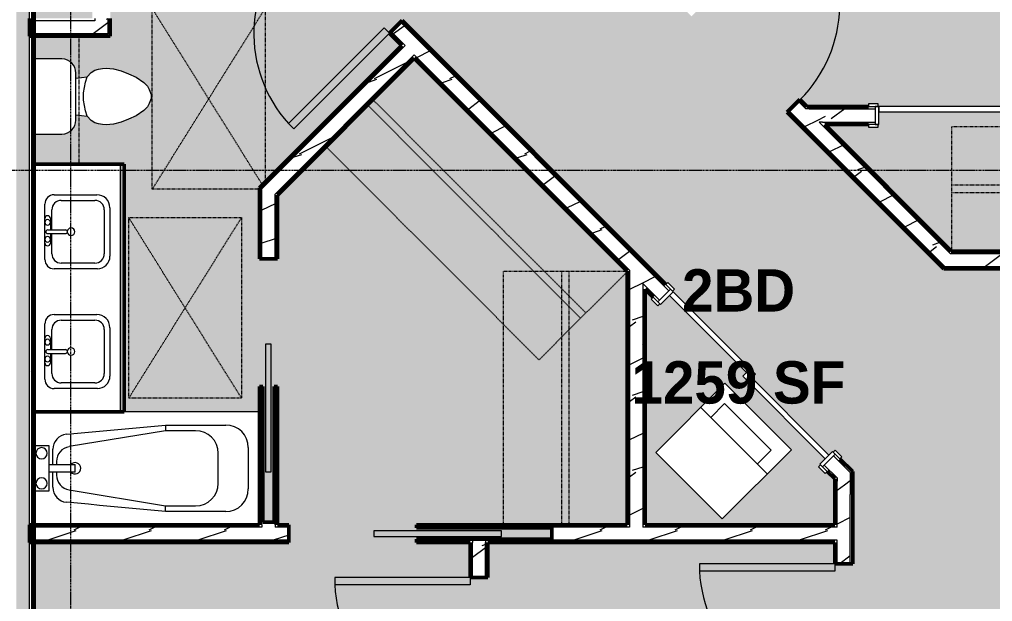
# Model space of a CAD drawing. Header units: inches. Extents: x -4292 to -464, y 9706 to 12474.
# Drawn here: x -2514 to -2255.1, y 11420.6 to 11575.3 of the extents above; entities that cross this region are included whole.
import ezdxf

# ---------------------------------------------------------------- set-up
doc = ezdxf.new("R2010")
doc.units = ezdxf.units.IN
doc.header["$MEASUREMENT"] = 0
doc.linetypes.add('Dash', pattern=[0.25, 0.125, -0.125])
doc.linetypes.add('Grid Line 1_2_', pattern=[0.875, 0.5, -0.125, 0.125, -0.125])
for name, color, linetype, lineweight in [('A-AREA-IDEN', 2, 'Continuous', 9), ('A-AREA-PATT-4', 254, 'Continuous', 9), ('A-DOOR-1', 7, 'Continuous', 9), ('A-DOOR-2', 90, 'Continuous', 20), ('A-DOOR-FRAM-1', 90, 'Continuous', 20), ('A-GENM-HDLN-1', 7, 'Dash', 9), ('A-WALL', 113, 'Continuous', 13), ('A-WALL-2', 250, 'Continuous', 50), ('A-WALL-3', 50, 'Continuous', 13), ('A-WALL-PATT-1', 7, 'Continuous', 9), ('A-WALL-PATT-2', 8, 'Continuous', 9), ('A-WALL-PATT-5', 111, 'Continuous', 9), ('I-WALL-1', 2, 'Continuous', 50), ('P-SANR-FIXT-1', 7, 'Continuous', 9), ('Q-CASE-1', 250, 'Continuous', 50), ('Q-CASE-2', 7, 'Continuous', 9), ('Q-CASE-HDLN-1', 7, 'Dash', 9), ('S-GRID-1', 1, 'Grid Line 1_2_', 9)]:
    doc.layers.add(name, color=color, linetype=linetype, lineweight=lineweight)
doc.styles.add('Century Gothic_B', font='GOTHICB.TTF', dxfattribs={"height": 11.25})
pattern_1 = [(0, (0, 0), (38.4, 9.6), [1.584, -27.216, 1.584, -27.216, -153.6]), (0, (0, 0), (38.4, 9.6), [-57.6, 1.584, -56.016, 1.584, -27.216, -67.2]), (0, (0, 0), (38.4, 9.6), [-144, 1.584, -17.616, 1.584, -46.416]), (120, (14.4, 4.8), (-27.513844, 28.4553755), [1.584, -27.216, 1.584, -27.216, -153.6]), (120, (14.4, 4.8), (-27.513844, 28.4553755), [-57.6, 1.584, -56.016, 1.584, -27.216, -67.2]), (120, (14.4, 4.8), (-27.513844, 28.4553755), [-144, 1.584, -17.616, 1.584, -46.416]), (240, (19.2, 24), (-10.886156, -38.0553755), [1.584, -27.216, 1.584, -27.216, -153.6]), (240, (19.2, 24), (-10.886156, -38.0553755), [-57.6, 1.584, -56.016, 1.584, -27.216, -67.2]), (240, (19.2, 24), (-10.886156, -38.0553755), [-144, 1.584, -17.616, 1.584, -46.416])]
pattern_2 = [(216.87, (7.997, 19.992), (59.9755286, 39.9843071), [9.996, -89.964]), (206.565, (19.992, 13.994), (-19.991807, -19.992219), [22.352, -22.352]), (198.435, (19.992, 3.998), (-39.983821, -19.991955), [12.644, -50.576])]

msp = doc.modelspace()

# ---------------------------------------------------------------- hatches: boundary and pattern name
at = {"layer": 'A-AREA-PATT-4'}
h = msp.add_hatch(color=256, dxfattribs=at)
h.paths.add_polyline_path([(-2476.51, 11642.31), (-2475.28, 11643.54), (-2449.82, 11618.09), (-2451.06, 11616.85), (-2476.23, 11642.02)], flags=0)
h.paths.add_polyline_path([(-2489.84, 11622.23), (-2469.84, 11622.23), (-2469.84, 11620.48), (-2489.84, 11620.48)], flags=0)
h.paths.add_polyline_path([(-2510.12, 11256.26), (-2394.12, 11256.26), (-2394.12, 11391.01), (-2389.37, 11391.01), (-2389.37, 11256.26), (-2297.07, 11256.26), (-2297.07, 11394.65), (-2292.32, 11394.65), (-2292.32, 11256.26), (-2076.8, 11256.26), (-2076.8, 11485.02), (-2203.03, 11485.02), (-2203.03, 11477.02), (-2238.78, 11477.02), (-2238.78, 11485.02), (-2243.53, 11485.02), (-2243.53, 11509.02), (-2268.05, 11509.02), (-2309.73, 11550.71), (-2306.38, 11554.07), (-2304.48, 11552.17), (-2288.07, 11552.17), (-2288.07, 11552.92), (-2285.57, 11552.92), (-2285.57, 11552.17), (-2248.32, 11552.17), (-2248.32, 11550.8), (-2213.32, 11550.8), (-2213.32, 11552.17), (-2213.07, 11552.17), (-2213.07, 11552.92), (-2208.07, 11552.92), (-2208.07, 11552.17), (-2207.82, 11552.17), (-2207.82, 11550.8), (-2172.82, 11550.8), (-2172.82, 11552.17), (-2135.57, 11552.17), (-2135.57, 11552.92), (-2133.07, 11552.92), (-2133.07, 11552.17), (-2076.8, 11552.17), (-2076.8, 11679.99), (-2267.5, 11679.99), (-2267.5, 11649.44), (-2272.25, 11649.44), (-2272.25, 11667.99), (-2283.32, 11667.99), (-2283.04, 11665.51), (-2281.85, 11664.51), (-2281.28, 11663.51), (-2280.92, 11662), (-2280.83, 11661.51), (-2280.75, 11660.51), (-2280.92, 11658.52), (-2281.46, 11656.51), (-2282.19, 11654.51), (-2283.12, 11652.51), (-2284.51, 11650.51), (-2285.63, 11649.44), (-2286.37, 11649.01), (-2287.75, 11648.51), (-2288.75, 11648.51), (-2290.12, 11649.01), (-2290.99, 11649.51), (-2292.02, 11650.56), (-2293.37, 11652.51), (-2294.31, 11654.51), (-2295.16, 11656.99), (-2295.57, 11658.52), (-2295.75, 11660.51), (-2295.57, 11662), (-2295.48, 11662.51), (-2295.21, 11663.51), (-2294.65, 11664.51), (-2293.46, 11665.51), (-2293.17, 11667.99), (-2306.25, 11667.99), (-2306.25, 11655.99), (-2358.84, 11655.99), (-2358.84, 11618.73), (-2364.94, 11612.63), (-2338.07, 11585.76), (-2311.02, 11612.82), (-2272.25, 11612.82), (-2272.25, 11613.44), (-2267.5, 11613.44), (-2267.5, 11608.07), (-2309.05, 11608.07), (-2334.71, 11582.4), (-2331.83, 11579.52), (-2335.19, 11576.16), (-2374.47, 11615.44), (-2375, 11614.91), (-2376.76, 11616.68), (-2376.23, 11617.21), (-2402.57, 11643.55), (-2401.6, 11644.52), (-2426.35, 11669.27), (-2427.32, 11668.29), (-2427.5, 11668.47), (-2428.03, 11667.94), (-2429.8, 11669.71), (-2429.27, 11670.24), (-2438.22, 11679.19), (-2448.94, 11668.47), (-2449.64, 11669.18), (-2451.06, 11667.76), (-2452.43, 11669.13), (-2452.87, 11668.69), (-2452.91, 11668.73), (-2477.49, 11644.16), (-2477.44, 11644.12), (-2477.88, 11643.68), (-2476.51, 11642.31), (-2477.93, 11640.89), (-2477.22, 11640.18), (-2477.26, 11640.1), (-2437.67, 11600.51), (-2441.03, 11597.15), (-2480.64, 11636.76), (-2489.84, 11627.56), (-2489.84, 11622.23), (-2491.59, 11622.23), (-2491.59, 11621.6), (-2493.59, 11621.6), (-2493.59, 11622.23), (-2494.72, 11622.23), (-2494.72, 11624.23), (-2494.59, 11624.23), (-2494.59, 11631.75), (-2506.46, 11643.61), (-2510.12, 11643.61), (-2510.12, 11575.6), (-2494.59, 11575.6), (-2494.59, 11580.23), (-2494.72, 11580.23), (-2494.72, 11582.23), (-2493.59, 11582.23), (-2493.59, 11582.85), (-2491.59, 11582.85), (-2491.59, 11582.23), (-2489.84, 11582.23), (-2489.84, 11570.85), (-2510.12, 11570.85), (-2510.12, 11564.83), (-2502.7, 11564.83), (-2501.73, 11564.7), (-2500.83, 11564.33), (-2500.06, 11563.74), (-2499.47, 11562.96), (-2499.1, 11562.07), (-2498.97, 11561.02), (-2498.97, 11559.71), (-2495.95, 11560.06), (-2494.95, 11561.25), (-2493.95, 11561.82), (-2492.44, 11562.18), (-2491.94, 11562.26), (-2490.95, 11562.35), (-2488.96, 11562.18), (-2486.95, 11561.64), (-2484.95, 11560.91), (-2482.95, 11559.98), (-2480.95, 11558.59), (-2479.95, 11557.59), (-2479.45, 11556.72), (-2478.95, 11555.35), (-2478.95, 11554.35), (-2479.45, 11552.98), (-2479.95, 11552.11), (-2480.95, 11551.11), (-2482.95, 11549.72), (-2484.97, 11548.78), (-2487.12, 11548.02), (-2488.96, 11547.53), (-2490.95, 11547.35), (-2492.44, 11547.53), (-2492.95, 11547.62), (-2493.95, 11547.88), (-2494.95, 11548.45), (-2495.95, 11549.64), (-2498.97, 11549.99), (-2498.97, 11548.6), (-2499.1, 11547.64), (-2499.47, 11546.74), (-2500.06, 11545.97), (-2500.83, 11545.37), (-2501.73, 11545), (-2502.7, 11544.87), (-2510.12, 11544.87), (-2510.12, 11536.85), (-2486.12, 11536.85), (-2486.12, 11471.02), (-2450.12, 11471.02), (-2450.12, 11477.72), (-2449.25, 11477.72), (-2449.25, 11441.72), (-2446.25, 11441.72), (-2446.25, 11477.72), (-2445.37, 11477.72), (-2445.37, 11441.02), (-2442.37, 11441.02), (-2442.37, 11436.27), (-2510.12, 11436.27), (-2510.12, 11373.05), (-2430.12, 11373.05), (-2430.12, 11295.05), (-2510.12, 11295.05), (-2510.12, 11283.91)], flags=0)
h.paths.add_polyline_path([(-2132.87, 11257.26), (-2204.87, 11257.26), (-2204.87, 11273.39), (-2186.87, 11273.39), (-2186.87, 11269.39), (-2150.87, 11269.39), (-2150.87, 11273.39), (-2132.87, 11273.39), (-2132.87, 11257.39)], flags=0)
h.paths.add_polyline_path([(-2082.36, 11270.34), (-2113.36, 11270.34), (-2113.36, 11276.34), (-2114.36, 11276.34), (-2114.36, 11312.34), (-2113.36, 11312.34), (-2113.36, 11318.34), (-2078.36, 11318.33), (-2078.36, 11270.34), (-2081.31, 11270.34)], flags=0)
h.paths.add_polyline_path([(-2217.36, 11270.34), (-2252.36, 11270.34), (-2252.36, 11318.34), (-2217.36, 11318.34), (-2217.36, 11312.34), (-2216.36, 11312.34), (-2216.36, 11276.34), (-2217.36, 11276.34)], flags=0)
h.paths.add_polyline_path([(-2509.62, 11274.05), (-2509.62, 11292.05), (-2491.62, 11292.05), (-2491.62, 11274.05)], flags=0)
h.paths.add_polyline_path([(-2129.36, 11321.66), (-2201.36, 11321.66), (-2201.36, 11322.66), (-2207.36, 11322.66), (-2207.36, 11357.66), (-2123.36, 11357.66), (-2123.36, 11322.66), (-2129.36, 11322.66)], flags=0)
h.paths.add_polyline_path([(-2491.62, 11375.98), (-2509.62, 11375.98), (-2509.62, 11393.98), (-2491.62, 11393.98)], flags=0)
h.paths.add_polyline_path([(-2130.22, 11392.25), (-2145.72, 11392.25), (-2145.72, 11401.02), (-2157.22, 11401.02), (-2157.22, 11392.25), (-2173.72, 11392.25), (-2173.72, 11401.02), (-2188.44, 11401.02), (-2188.44, 11392.25), (-2204.94, 11392.25), (-2204.94, 11401.02), (-2216.44, 11401.02), (-2216.44, 11392.25), (-2232.94, 11392.25), (-2232.94, 11401.02), (-2250.33, 11401.02), (-2250.33, 11437.02), (-2172.25, 11437.02), (-2172.23, 11439.26), (-2172.19, 11439.34), (-2172.05, 11439.4), (-2171.16, 11439.42), (-2171.16, 11439.65), (-2168.53, 11439.65), (-2168.53, 11439.9), (-2167.94, 11439.9), (-2167.94, 11439.65), (-2167.35, 11439.65), (-2167.35, 11439.9), (-2166.76, 11439.9), (-2166.76, 11439.65), (-2166.17, 11439.65), (-2166.17, 11439.9), (-2165.58, 11439.9), (-2165.58, 11439.65), (-2164.99, 11439.65), (-2164.99, 11439.9), (-2164.4, 11439.9), (-2164.4, 11439.65), (-2155.01, 11439.65), (-2155.01, 11439.9), (-2153.11, 11439.9), (-2153.11, 11439.65), (-2149.34, 11439.6), (-2149.34, 11439.4), (-2148.45, 11439.4), (-2148.25, 11439.2), (-2148.25, 11437.02), (-2112.8, 11437.02), (-2112.8, 11401.02), (-2129.22, 11401.02), (-2129.22, 11392.25)], flags=0)
h.paths.add_polyline_path([(-2389.37, 11427.01), (-2394.12, 11427.01), (-2394.12, 11436.27), (-2408.37, 11436.27), (-2408.37, 11437.15), (-2372.37, 11437.15), (-2372.37, 11440.15), (-2408.37, 11440.15), (-2408.37, 11441.02), (-2352.3, 11441.02), (-2352.3, 11508.42), (-2408.95, 11565.07), (-2445.37, 11528.64), (-2445.37, 11511.72), (-2450.12, 11511.72), (-2450.12, 11530.61), (-2412.31, 11568.43), (-2415.58, 11571.7), (-2412.22, 11575.06), (-2342.04, 11504.88), (-2341.51, 11505.41), (-2339.74, 11503.64), (-2340.27, 11503.11), (-2318.17, 11481.01), (-2319.14, 11480.04), (-2298.64, 11459.53), (-2297.67, 11460.5), (-2297.49, 11460.33), (-2296.96, 11460.86), (-2295.19, 11459.09), (-2295.72, 11458.56), (-2292.32, 11455.16), (-2292.32, 11430.65), (-2297.07, 11430.65), (-2297.07, 11436.27), (-2389.37, 11436.27)], flags=0)
h.paths.add_polyline_path([(-2347.55, 11441.02), (-2297.07, 11441.02), (-2297.07, 11453.19), (-2299.08, 11455.2), (-2299.61, 11454.67), (-2301.38, 11456.44), (-2300.85, 11456.97), (-2301.03, 11457.15), (-2299.61, 11458.56), (-2321.53, 11480.48), (-2320.56, 11481.45), (-2341.07, 11501.96), (-2343.45, 11499.57), (-2343.63, 11499.75), (-2344.16, 11499.22), (-2345.93, 11500.99), (-2345.4, 11501.52), (-2347.55, 11503.64), (-2347.55, 11449.98)], flags=0)
h.paths.add_polyline_path([(-2327.02, 11442.55), (-2344.7, 11460.23), (-2326.32, 11478.62), (-2308.64, 11460.94), (-2322.43, 11447.15)], flags=0)
h.paths.add_polyline_path([(-2236.89, 11507.02), (-2203.03, 11507.02), (-2203.03, 11509.02), (-2238.78, 11509.02), (-2238.78, 11507.02)], flags=0)
h.paths.add_polyline_path([(-2076.17, 11510.38), (-2072.92, 11510.38), (-2072.92, 11548.4), (-2076.17, 11548.4), (-2076.17, 11547.42), (-2103.97, 11547.42), (-2103.97, 11545.42), (-2108.72, 11545.42), (-2108.72, 11547.42), (-2133.07, 11547.42), (-2133.07, 11546.67), (-2135.57, 11546.67), (-2135.57, 11547.42), (-2135.82, 11547.42), (-2135.82, 11550.8), (-2170.82, 11550.8), (-2170.82, 11549.42), (-2207.82, 11549.42), (-2207.82, 11547.42), (-2208.07, 11547.42), (-2208.07, 11546.67), (-2213.07, 11546.67), (-2213.07, 11547.42), (-2213.32, 11547.42), (-2213.32, 11549.42), (-2250.32, 11549.42), (-2250.32, 11550.8), (-2285.32, 11550.8), (-2285.32, 11547.42), (-2285.57, 11547.42), (-2285.57, 11546.67), (-2288.07, 11546.67), (-2288.07, 11547.42), (-2299.73, 11547.42), (-2266.08, 11513.77), (-2108.72, 11513.77), (-2108.72, 11515.42), (-2103.97, 11515.42), (-2103.97, 11513.77), (-2076.17, 11513.77), (-2076.17, 11513.15)], flags=0)
h.paths.add_polyline_path([(-2076.17, 11515.39), (-2101.05, 11515.42), (-2101.05, 11524.9), (-2101.55, 11524.92), (-2101.55, 11525.38), (-2101.05, 11525.38), (-2101.05, 11541.65), (-2101.55, 11541.69), (-2101.55, 11542.38), (-2101.05, 11542.38), (-2101.05, 11543.39), (-2075.8, 11543.39), (-2075.8, 11515.39)], flags=0)
h.paths.add_polyline_path([(-2489.84, 11582.23), (-2489.84, 11583.98), (-2469.84, 11583.98), (-2469.84, 11582.23), (-2489.57, 11582.23)], flags=0)
h.paths.add_polyline_path([(-2135.57, 11599.72), (-2202.86, 11599.72), (-2202.86, 11679.72), (-2124.86, 11679.72), (-2124.86, 11599.72), (-2134.82, 11599.72)], flags=0)
h.paths.add_polyline_path([(-2368.3, 11615.99), (-2363.59, 11620.7), (-2363.59, 11679.99), (-2432.3, 11679.99), (-2425.91, 11673.6), (-2425.38, 11674.13), (-2423.61, 11672.36), (-2424.14, 11671.83), (-2423.96, 11671.65), (-2425.38, 11670.24), (-2399.21, 11644.08), (-2400.19, 11643.1), (-2375.44, 11618.36), (-2373.05, 11620.74), (-2372.87, 11620.57), (-2372.34, 11621.1), (-2370.58, 11619.33), (-2371.11, 11618.8), (-2368.37, 11616.06)], flags=0)
h.paths.add_polyline_path([(-2103.86, 11661.22), (-2121.86, 11661.22), (-2121.86, 11679.22), (-2103.86, 11679.22), (-2103.86, 11663.6)], flags=0)
h.paths.add_polyline_path([(-2223.79, 11661.22), (-2223.79, 11679.22), (-2205.79, 11679.22), (-2205.79, 11661.22)], flags=0)
at = {"layer": 'A-WALL-PATT-1'}
h = msp.add_hatch(dxfattribs=at)
h.set_pattern_fill('FP_1', color=256, style=0, pattern_type=2)
h.set_pattern_definition(pattern_1)
h.paths.add_polyline_path([(-2267.79, 11509.65), (-2309.29, 11551.15), (-2309.73, 11550.71), (-2268.68, 11509.65), (-2268.05, 11509.65)], flags=0)
h.paths.add_polyline_path([(-2335.19, 11576.16), (-2334.75, 11576.61), (-2375.26, 11617.12), (-2375.7, 11616.68), (-2347.15, 11588.12)], flags=0)
h.paths.add_polyline_path([(-2428.03, 11669), (-2427.59, 11669.44), (-2437.77, 11679.63), (-2438.19, 11679.17), (-2428.47, 11669.44)], flags=0)
h.paths.add_polyline_path([(-2438.25, 11679.99), (-2438.13, 11679.99), (-2438.19, 11680.05)], flags=0)
h = msp.add_hatch(dxfattribs=at)
h.set_pattern_fill('FP_1', color=256, style=0, pattern_type=2)
h.set_pattern_definition(pattern_1)
h.paths.add_polyline_path([(-2292.32, 11454.28), (-2292.32, 11455.16), (-2296.96, 11459.8), (-2297.4, 11459.36), (-2292.95, 11454.9)], flags=0)
h.paths.add_polyline_path([(-2341.24, 11503.2), (-2340.8, 11503.64), (-2412.22, 11575.06), (-2412.66, 11574.61), (-2341.68, 11503.64)], flags=0)
h.paths.add_polyline_path([(-2438.12, 11600.07), (-2437.67, 11600.51), (-2477.7, 11640.54), (-2478.15, 11640.1), (-2440.59, 11602.54)], flags=0)
h = msp.add_hatch(dxfattribs=at)
h.set_pattern_fill('FP_1', color=256, style=0, pattern_type=2)
h.set_pattern_definition(pattern_1)
h.paths.add_polyline_path([(-2296.45, 11452.57), (-2296.45, 11453.45), (-2299.88, 11456.88), (-2300.32, 11456.44), (-2297.07, 11453.19)], flags=0)
h.paths.add_polyline_path([(-2344.16, 11500.28), (-2343.72, 11500.72), (-2348.17, 11505.18), (-2348.17, 11504.29), (-2344.6, 11500.72)], flags=0)
h.paths.add_polyline_path([(-2351.67, 11507.79), (-2351.67, 11508.68), (-2408.95, 11565.95), (-2409.39, 11565.51), (-2352.3, 11508.42)], flags=0)
h.paths.add_polyline_path([(-2411.86, 11567.98), (-2411.42, 11568.43), (-2415.13, 11572.14), (-2415.58, 11571.7), (-2412.31, 11568.43)], flags=0)
h.paths.add_polyline_path([(-2441.03, 11597.15), (-2440.59, 11597.59), (-2480.62, 11637.62), (-2481.06, 11637.18), (-2441.47, 11597.59)], flags=0)
h = msp.add_hatch(dxfattribs=at)
h.set_pattern_fill('FP_1', color=256, style=0, pattern_type=2)
h.set_pattern_definition(pattern_1)
h.paths.add_polyline_path([(-2510.12, 11570.85), (-2489.84, 11570.85), (-2489.84, 11571.48), (-2510.12, 11571.48), (-2510.12, 11570.89)], flags=0)
h = msp.add_hatch(dxfattribs=at)
h.set_pattern_fill('FP_1', color=256, style=0, pattern_type=2)
h.set_pattern_definition(pattern_1)
h.paths.add_polyline_path([(-2446, 11528.02), (-2408.95, 11565.07), (-2409.39, 11565.51), (-2446, 11528.9), (-2446, 11528.64)], flags=0)
h = msp.add_hatch(dxfattribs=at)
h.set_pattern_fill('FP_1', color=256, style=0, pattern_type=2)
h.set_pattern_definition(pattern_1)
h.paths.add_polyline_path([(-2076.8, 11551.55), (-2076.17, 11551.55), (-2076.17, 11552.17), (-2134.82, 11552.17), (-2134.82, 11551.55), (-2099.07, 11551.55)], flags=0)
h.paths.add_polyline_path([(-2208.82, 11551.55), (-2208.82, 11552.17), (-2212.32, 11552.17), (-2212.32, 11551.55), (-2210.57, 11551.55)], flags=0)
h.paths.add_polyline_path([(-2301.24, 11551.55), (-2286.32, 11551.55), (-2286.32, 11552.17), (-2304.48, 11552.17), (-2303.86, 11551.55)], flags=0)
h = msp.add_hatch(dxfattribs=at)
h.set_pattern_fill('FP_1', color=256, style=0, pattern_type=2)
h.set_pattern_definition(pattern_1)
h.paths.add_polyline_path([(-2450.12, 11441.02), (-2449.5, 11441.03), (-2449.5, 11477.72), (-2450.12, 11477.72), (-2450.12, 11444.52)], flags=0)
h.paths.add_polyline_path([(-2450.12, 11511.72), (-2449.5, 11511.72), (-2449.5, 11530.35), (-2450.12, 11529.73), (-2450.12, 11523.89)], flags=0)
h = msp.add_hatch(dxfattribs=at)
h.set_pattern_fill('FP_1', color=256, style=0, pattern_type=2)
h.set_pattern_definition(pattern_1)
h.paths.add_polyline_path([(-2445.37, 11441.02), (-2445.37, 11477.72), (-2446, 11477.72), (-2446, 11441.02)], flags=0)
h.paths.add_polyline_path([(-2445.37, 11511.72), (-2445.37, 11528.64), (-2446, 11528.02), (-2446, 11511.72)], flags=0)
h = msp.add_hatch(dxfattribs=at)
h.set_pattern_fill('FP_1', color=256, style=0, pattern_type=2)
h.set_pattern_definition(pattern_1)
h.paths.add_polyline_path([(-2076.8, 11513.15), (-2076.17, 11513.15), (-2076.17, 11513.77), (-2104.6, 11513.77), (-2104.6, 11513.15), (-2099.07, 11513.15)], flags=0)
h.paths.add_polyline_path([(-2203.03, 11513.15), (-2108.1, 11513.15), (-2108.1, 11513.77), (-2266.97, 11513.77), (-2266.34, 11513.15), (-2236.89, 11513.15)], flags=0)
h = msp.add_hatch(dxfattribs=at)
h.set_pattern_fill('FP_1', color=256, style=0, pattern_type=2)
h.set_pattern_definition(pattern_1)
h.paths.add_polyline_path([(-2351.67, 11441.02), (-2351.67, 11507.79), (-2352.3, 11508.42), (-2352.3, 11441.02)], flags=0)
h = msp.add_hatch(dxfattribs=at)
h.set_pattern_fill('FP_1', color=256, style=0, pattern_type=2)
h.set_pattern_definition(pattern_1)
h.paths.add_polyline_path([(-2143.48, 11509.02), (-2076.17, 11509.02), (-2076.17, 11509.65), (-2239.4, 11509.65), (-2239.4, 11509.02), (-2167.48, 11509.02)], flags=0)
h.paths.add_polyline_path([(-2242.9, 11509.02), (-2242.9, 11509.65), (-2268.68, 11509.65), (-2268.05, 11509.02), (-2243.53, 11509.02)], flags=0)
h = msp.add_hatch(dxfattribs=at)
h.set_pattern_fill('FP_1', color=256, style=0, pattern_type=2)
h.set_pattern_definition(pattern_1)
h.paths.add_polyline_path([(-2347.55, 11441.02), (-2347.55, 11503.67), (-2348.17, 11504.29), (-2348.17, 11441.02)], flags=0)
h = msp.add_hatch(dxfattribs=at)
h.set_pattern_fill('FP_1', color=256, style=0, pattern_type=2)
h.set_pattern_definition(pattern_1)
h.paths.add_polyline_path([(-2292.32, 11255.64), (-2292.32, 11394.65), (-2292.95, 11394.65), (-2292.95, 11255.64)], flags=0)
h.paths.add_polyline_path([(-2292.32, 11430.65), (-2292.32, 11454.28), (-2292.95, 11454.9), (-2292.95, 11430.65)], flags=0)
h = msp.add_hatch(dxfattribs=at)
h.set_pattern_fill('FP_1', color=256, style=0, pattern_type=2)
h.set_pattern_definition(pattern_1)
h.paths.add_polyline_path([(-2308.64, 11440.4), (-2297.07, 11440.4), (-2297.07, 11441.02), (-2348.17, 11441.02), (-2348.17, 11440.4), (-2344.7, 11440.4)], flags=0)
h.paths.add_polyline_path([(-2402.27, 11440.4), (-2351.67, 11440.4), (-2351.67, 11441.02), (-2408.37, 11441.02), (-2408.37, 11440.4)], flags=0)
h.paths.add_polyline_path([(-2475.12, 11440.4), (-2449.5, 11440.4), (-2449.5, 11441.02), (-2510.12, 11441.02), (-2510.12, 11440.4), (-2478.05, 11440.4)], flags=0)
h.paths.add_polyline_path([(-2446, 11440.4), (-2442.37, 11440.4), (-2442.37, 11441.02), (-2446, 11441.02)], flags=0)
h = msp.add_hatch(dxfattribs=at)
h.set_pattern_fill('FP_1', color=256, style=0, pattern_type=2)
h.set_pattern_definition(pattern_1)
h.paths.add_polyline_path([(-2389.37, 11436.27), (-2297.07, 11436.27), (-2297.07, 11436.9), (-2390, 11436.9), (-2390, 11436.27)], flags=0)
h.paths.add_polyline_path([(-2408.37, 11436.27), (-2393.5, 11436.27), (-2393.5, 11436.9), (-2408.37, 11436.9)], flags=0)
h.paths.add_polyline_path([(-2498.75, 11436.27), (-2442.37, 11436.27), (-2442.37, 11436.9), (-2510.12, 11436.89), (-2510.12, 11436.27)], flags=0)
h = msp.add_hatch(dxfattribs=at)
h.set_pattern_fill('FP_1', color=256, style=0, pattern_type=2)
h.set_pattern_definition(pattern_1)
h.paths.add_polyline_path([(-2393.5, 11255.64), (-2393.5, 11391.01), (-2394.12, 11391.01), (-2394.12, 11255.64)], flags=0)
h.paths.add_polyline_path([(-2394.12, 11427.01), (-2393.5, 11427.01), (-2393.5, 11436.27), (-2394.12, 11436.27)], flags=0)
h = msp.add_hatch(dxfattribs=at)
h.set_pattern_fill('FP_1', color=256, style=0, pattern_type=2)
h.set_pattern_definition(pattern_1)
h.paths.add_polyline_path([(-2390, 11255.64), (-2389.37, 11255.64), (-2389.37, 11391.01), (-2390, 11391.01), (-2390, 11283.91)], flags=0)
h.paths.add_polyline_path([(-2390, 11427.01), (-2389.37, 11427.01), (-2389.37, 11436.27), (-2390, 11436.27)], flags=0)
at = {"layer": 'A-WALL-PATT-2'}
h = msp.add_hatch(dxfattribs=at)
h.set_pattern_fill('FP_2', color=256, style=0, pattern_type=2)
h.set_pattern_definition(pattern_2)
h.paths.add_polyline_path([(-2267.79, 11513.15), (-2266.34, 11513.15), (-2306.82, 11553.62), (-2309.29, 11551.15), (-2271.29, 11513.15), (-2268.68, 11513.15)], flags=0)
h.paths.add_polyline_path([(-2334.75, 11576.61), (-2332.27, 11579.08), (-2372.79, 11619.59), (-2375.26, 11617.12), (-2347.15, 11589)], flags=0)
h.paths.add_polyline_path([(-2427.59, 11669.44), (-2425.11, 11671.92), (-2433.18, 11679.99), (-2437.2, 11679.99), (-2437.67, 11680.57), (-2438.19, 11680.05), (-2427.85, 11669.71)], flags=0)
h = msp.add_hatch(dxfattribs=at)
h.set_pattern_fill('FP_2', color=256, style=0, pattern_type=2)
h.set_pattern_definition(pattern_2)
h.paths.add_polyline_path([(-2292.95, 11449.95), (-2292.95, 11454.9), (-2297.4, 11459.36), (-2299.88, 11456.88), (-2292.98, 11449.98)], flags=0)
h.paths.add_polyline_path([(-2343.72, 11500.72), (-2341.24, 11503.2), (-2412.66, 11574.61), (-2415.13, 11572.14), (-2344.16, 11501.16)], flags=0)
h.paths.add_polyline_path([(-2440.59, 11597.59), (-2438.12, 11600.07), (-2478.15, 11640.1), (-2480.62, 11637.62), (-2457.4, 11614.41)], flags=0)
h = msp.add_hatch(dxfattribs=at)
h.set_pattern_fill('FP_2', color=256, style=0, pattern_type=2)
h.set_pattern_definition(pattern_2)
h.paths.add_polyline_path([(-2490.55, 11574.98), (-2490.47, 11574.98), (-2490.47, 11580.23), (-2493.97, 11580.23), (-2493.97, 11574.98)], flags=0)
h.paths.add_polyline_path([(-2493.97, 11624.23), (-2490.47, 11624.23), (-2490.47, 11633.61), (-2492.28, 11633.61), (-2493.97, 11631.92), (-2493.97, 11626.44)], flags=0)
h = msp.add_hatch(dxfattribs=at)
h.set_pattern_fill('FP_2', color=256, style=0, pattern_type=2)
h.set_pattern_definition(pattern_2)
h.paths.add_polyline_path([(-2510.12, 11571.48), (-2490.47, 11571.48), (-2490.47, 11574.98), (-2510.12, 11574.98), (-2510.12, 11571.73)], flags=0)
h = msp.add_hatch(dxfattribs=at)
h.set_pattern_fill('FP_2', color=256, style=0, pattern_type=2)
h.set_pattern_definition(pattern_2)
h.paths.add_polyline_path([(-2449.5, 11525.4), (-2408.95, 11565.95), (-2411.42, 11568.43), (-2449.5, 11530.35), (-2449.5, 11528.02)], flags=0)
h = msp.add_hatch(dxfattribs=at)
h.set_pattern_fill('FP_2', color=256, style=0, pattern_type=2)
h.set_pattern_definition(pattern_2)
h.paths.add_polyline_path([(-2101.05, 11548.05), (-2076.17, 11548.05), (-2076.17, 11551.55), (-2134.82, 11551.55), (-2134.82, 11548.05), (-2104.6, 11548.05)], flags=0)
h.paths.add_polyline_path([(-2212.32, 11548.05), (-2208.82, 11548.05), (-2208.82, 11551.55), (-2212.32, 11551.55)], flags=0)
h.paths.add_polyline_path([(-2300.36, 11548.05), (-2286.32, 11548.05), (-2286.32, 11551.55), (-2304.74, 11551.55), (-2301.24, 11548.05)], flags=0)
h = msp.add_hatch(dxfattribs=at)
h.set_pattern_fill('FP_2', color=256, style=0, pattern_type=2)
h.set_pattern_definition(pattern_2)
h.paths.add_polyline_path([(-2446.25, 11440.4), (-2446, 11440.4), (-2446, 11477.72), (-2446.25, 11477.72), (-2446.25, 11441.72), (-2449.25, 11441.72), (-2449.25, 11477.72), (-2449.5, 11477.72), (-2449.5, 11440.4), (-2449.25, 11440.4)], flags=0)
h.paths.add_polyline_path([(-2446, 11511.72), (-2446, 11528.9), (-2449.5, 11525.4), (-2449.5, 11511.72)], flags=0)
h = msp.add_hatch(dxfattribs=at)
h.set_pattern_fill('FP_2', color=256, style=0, pattern_type=2)
h.set_pattern_definition(pattern_2)
h.paths.add_polyline_path([(-2076.8, 11509.65), (-2076.17, 11509.65), (-2076.17, 11513.15), (-2271.29, 11513.15), (-2267.79, 11509.65), (-2099.07, 11509.65)], flags=0)
h = msp.add_hatch(dxfattribs=at)
h.set_pattern_fill('FP_2', color=256, style=0, pattern_type=2)
h.set_pattern_definition(pattern_2)
h.paths.add_polyline_path([(-2348.17, 11440.4), (-2348.17, 11505.18), (-2351.67, 11508.68), (-2351.67, 11440.4)], flags=0)
h = msp.add_hatch(dxfattribs=at)
h.set_pattern_fill('FP_2', color=256, style=0, pattern_type=2)
h.set_pattern_definition(pattern_2)
h.paths.add_polyline_path([(-2296.45, 11255.64), (-2292.95, 11255.64), (-2292.95, 11394.65), (-2296.45, 11394.65), (-2296.45, 11283.91)], flags=0)
h.paths.add_polyline_path([(-2292.95, 11430.65), (-2292.98, 11449.98), (-2296.45, 11453.45), (-2296.45, 11430.65)], flags=0)
h = msp.add_hatch(dxfattribs=at)
h.set_pattern_fill('FP_2', color=256, style=0, pattern_type=2)
h.set_pattern_definition(pattern_2)
h.paths.add_polyline_path([(-2351.67, 11436.9), (-2296.45, 11436.9), (-2296.45, 11440.4), (-2408.37, 11440.4), (-2408.37, 11440.15), (-2372.37, 11440.15), (-2372.37, 11437.15), (-2408.37, 11437.15), (-2408.37, 11436.9), (-2372.37, 11436.9)], flags=0)
h.paths.add_polyline_path([(-2484.97, 11436.9), (-2442.37, 11436.9), (-2442.37, 11440.4), (-2510.12, 11440.4), (-2510.12, 11436.9), (-2498.75, 11436.9)], flags=0)
h = msp.add_hatch(dxfattribs=at)
h.set_pattern_fill('FP_2', color=256, style=0, pattern_type=2)
h.set_pattern_definition(pattern_2)
h.paths.add_polyline_path([(-2393.5, 11255.64), (-2390, 11255.64), (-2390, 11391.01), (-2393.5, 11391.01), (-2393.5, 11283.91)], flags=0)
h.paths.add_polyline_path([(-2390, 11427.01), (-2390, 11436.9), (-2393.5, 11436.9), (-2393.5, 11427.01)], flags=0)
at = {"layer": 'A-WALL-PATT-5'}
h = msp.add_hatch(dxfattribs=at)
h.set_pattern_fill('FP_66', color=256, style=0, pattern_type=2)
h.set_pattern_definition([(161.57, (0.6, 0.6), (-4.80033747, -0.00041462), [0, -34.152, 3.792, 0]), (18.43, (-0.6, 0.6), (-4.80033747, 0.00041462), [0, -34.152, 3.792, 0]), (108.43, (0.6, 0.6), (2.39913218, -12.00105099), [11.382, -26.562]), (71.57, (-0.6, 0.6), (2.39913218, 12.00105099), [11.382, -26.562])])
h.paths.add_polyline_path([(-2514.87, 11255.26), (-2511.37, 11255.26), (-2511.37, 11644.86), (-2514.87, 11644.86), (-2514.87, 11283.91)], flags=0)
h = msp.add_hatch(dxfattribs=at)
h.set_pattern_fill('FP_1', color=256, style=0, pattern_type=2)
h.set_pattern_definition(pattern_1)
h.paths.add_polyline_path([(-2511.37, 11255.64), (-2510.75, 11255.64), (-2510.75, 11644.24), (-2511.37, 11644.24), (-2511.37, 11283.91)], flags=0)
h = msp.add_hatch(dxfattribs=at)
h.set_pattern_fill('FP_1', color=256, style=0, pattern_type=2)
h.set_pattern_definition(pattern_1)
h.paths.add_polyline_path([(-2510.12, 11255.64), (-2510.12, 11643.61), (-2510.75, 11643.61), (-2510.75, 11255.64)], flags=0)

# ---------------------------------------------------------------- linework, layer by layer
at = {"layer": 'A-DOOR-1'}
for p, q in [((-2285.57, 11552.92), (-2288.07, 11552.92)), ((-2288.07, 11552.92), (-2288.07, 11552.17)), ((-2288.07, 11552.17), (-2285.57, 11552.17)), ((-2285.57, 11552.17), (-2285.57, 11552.92)), ((-2285.57, 11547.42), (-2288.07, 11547.42)), ((-2288.07, 11547.42), (-2288.07, 11546.67)), ((-2288.07, 11546.67), (-2285.57, 11546.67)), ((-2285.57, 11546.67), (-2285.57, 11547.42)), ((-2341.51, 11505.41), (-2342.04, 11504.88)), ((-2339.74, 11503.64), (-2341.51, 11505.41)), ((-2342.04, 11504.88), (-2340.27, 11503.11)), ((-2340.27, 11503.11), (-2339.74, 11503.64)), ((-2345.4, 11501.52), (-2345.93, 11500.99)), ((-2345.93, 11500.99), (-2344.16, 11499.22)), ((-2343.63, 11499.75), (-2345.4, 11501.52)), ((-2344.16, 11499.22), (-2343.63, 11499.75)), ((-2296.96, 11460.86), (-2297.49, 11460.33)), ((-2297.49, 11460.33), (-2295.72, 11458.56)), ((-2295.19, 11459.09), (-2296.96, 11460.86)), ((-2295.72, 11458.56), (-2295.19, 11459.09)), ((-2300.85, 11456.97), (-2301.38, 11456.44)), ((-2301.38, 11456.44), (-2299.61, 11454.67)), ((-2299.08, 11455.2), (-2300.85, 11456.97)), ((-2299.61, 11454.67), (-2299.08, 11455.2))]:
    msp.add_line(p, q, dxfattribs=at)
for centre, start, end in [((-2331.83, 11579.52), 315, 41.8211), ((-2415.58, 11571.7), 135, 221.8211), ((-2297.07, 11430.65), 183.1789, 270), ((-2394.12, 11427.01), 183.1789, 270)]:
    msp.add_arc(centre, 36.07, start, end, dxfattribs=at)
at = {"layer": 'A-DOOR-2'}
for p, q in [((-2416.99, 11573.11), (-2442.45, 11547.65)), ((-2415.58, 11571.7), (-2416.99, 11573.11)), ((-2415.58, 11571.7), (-2441.04, 11546.23)), ((-2248.32, 11552.17), (-2285.32, 11552.17)), ((-2285.32, 11552.17), (-2285.32, 11550.8)), ((-2285.32, 11550.8), (-2248.32, 11550.8)), ((-2441.04, 11546.23), (-2442.45, 11547.65)), ((-2340.09, 11502.93), (-2341.07, 11501.96)), ((-2318.17, 11481.01), (-2340.09, 11502.93)), ((-2341.07, 11501.96), (-2319.14, 11480.04)), ((-2447, 11489.05), (-2448.5, 11489.05)), ((-2448.5, 11489.05), (-2448.5, 11455.05)), ((-2447, 11455.05), (-2447, 11489.05)), ((-2320.56, 11481.45), (-2321.53, 11480.48)), ((-2321.53, 11480.48), (-2299.61, 11458.56)), ((-2298.64, 11459.53), (-2320.56, 11481.45)), ((-2319.14, 11480.04), (-2318.17, 11481.01)), ((-2299.61, 11458.56), (-2298.64, 11459.53)), ((-2448.5, 11455.05), (-2447, 11455.05)), ((-2385.71, 11439.4), (-2419.71, 11439.4)), ((-2419.71, 11439.4), (-2419.71, 11437.9)), ((-2419.71, 11437.9), (-2385.71, 11437.9)), ((-2385.71, 11437.9), (-2385.71, 11439.4)), ((-2333.08, 11430.65), (-2333.08, 11428.65)), ((-2297.07, 11430.65), (-2333.08, 11430.65)), ((-2297.07, 11430.65), (-2297.07, 11428.65)), ((-2297.07, 11428.65), (-2333.08, 11428.65)), ((-2430.13, 11427.01), (-2430.13, 11425.01)), ((-2394.12, 11427.01), (-2430.13, 11427.01)), ((-2394.12, 11425.01), (-2430.13, 11425.01)), ((-2394.12, 11427.01), (-2394.12, 11425.01))]:
    msp.add_line(p, q, dxfattribs=at)
at = {"layer": 'A-DOOR-FRAM-1'}
for p, q in [((-2285.32, 11552.17), (-2286.32, 11552.17)), ((-2286.32, 11552.17), (-2286.32, 11547.42)), ((-2285.32, 11547.42), (-2285.32, 11552.17)), ((-2286.32, 11547.42), (-2285.32, 11547.42)), ((-2340.8, 11503.64), (-2344.16, 11500.28)), ((-2343.45, 11499.57), (-2340.09, 11502.93)), ((-2340.09, 11502.93), (-2340.8, 11503.64)), ((-2344.16, 11500.28), (-2343.45, 11499.57)), ((-2297.67, 11460.5), (-2301.03, 11457.15)), ((-2300.32, 11456.44), (-2296.96, 11459.8)), ((-2296.96, 11459.8), (-2297.67, 11460.5)), ((-2301.03, 11457.15), (-2300.32, 11456.44))]:
    msp.add_line(p, q, dxfattribs=at)
at = {"layer": 'A-GENM-HDLN-1'}
for p, q in [((-2478.65, 11530.23), (-2448.65, 11578.23)), ((-2449.36, 11531.37), (-2478.65, 11578.23)), ((-2478.65, 11530.23), (-2478.65, 11578.23)), ((-2448.65, 11578.23), (-2448.65, 11532.09)), ((-2450.12, 11530.23), (-2478.65, 11530.23)), ((-2484.92, 11474.65), (-2454.92, 11522.65)), ((-2454.92, 11474.65), (-2484.92, 11522.65)), ((-2484.92, 11474.65), (-2484.92, 11522.65)), ((-2484.92, 11522.65), (-2454.92, 11522.65)), ((-2454.92, 11522.65), (-2454.92, 11474.65)), ((-2454.92, 11474.65), (-2484.92, 11474.65))]:
    msp.add_line(p, q, dxfattribs=at)
at = {"layer": 'A-WALL'}
for p, q in [((-2511.37, 11255.26), (-2511.37, 11644.86)), ((-2510.75, 11255.26), (-2510.75, 11644.24))]:
    msp.add_line(p, q, dxfattribs=at)
at = {"layer": 'A-WALL-2'}
for p, q in [((-2511.37, 11575.6), (-2511.37, 11570.85)), ((-2489.84, 11571.48), (-2489.84, 11575.6)), ((-2412.22, 11575.06), (-2415.58, 11571.7)), ((-2342.04, 11504.88), (-2412.22, 11575.06)), ((-2511.37, 11570.85), (-2489.84, 11570.85)), ((-2489.84, 11570.85), (-2489.84, 11571.48)), ((-2415.58, 11571.7), (-2412.31, 11568.43)), ((-2412.31, 11568.43), (-2450.12, 11530.61)), ((-2445.37, 11528.64), (-2408.95, 11565.07)), ((-2408.95, 11565.07), (-2352.3, 11508.42)), ((-2306.38, 11554.07), (-2309.73, 11550.71)), ((-2304.48, 11552.17), (-2306.38, 11554.07)), ((-2288.07, 11552.17), (-2304.48, 11552.17)), ((-2309.73, 11550.71), (-2272.8, 11513.77)), ((-2299.73, 11547.42), (-2288.07, 11547.42)), ((-2266.08, 11513.77), (-2299.73, 11547.42)), ((-2450.12, 11530.61), (-2450.12, 11529.73)), ((-2450.12, 11529.73), (-2450.12, 11523.89)), ((-2445.37, 11511.72), (-2445.37, 11528.64)), ((-2450.12, 11523.89), (-2450.12, 11511.72)), ((-2272.8, 11513.77), (-2268.68, 11509.65)), ((-2108.72, 11513.77), (-2266.08, 11513.77)), ((-2450.12, 11511.72), (-2445.37, 11511.72)), ((-2352.3, 11508.42), (-2352.3, 11441.02)), ((-2268.68, 11509.65), (-2268.05, 11509.02)), ((-2268.05, 11509.02), (-2243.53, 11509.02)), ((-2347.55, 11503.67), (-2345.4, 11501.52)), ((-2347.55, 11441.02), (-2347.55, 11503.67)), ((-2450.12, 11477.72), (-2450.12, 11441.02)), ((-2449.25, 11477.72), (-2450.12, 11477.72)), ((-2449.25, 11441.72), (-2449.25, 11477.72)), ((-2445.37, 11477.72), (-2446.25, 11477.72)), ((-2446.25, 11477.72), (-2446.25, 11441.72)), ((-2445.37, 11441.02), (-2445.37, 11477.72)), ((-2292.32, 11455.16), (-2295.72, 11458.56)), ((-2299.08, 11455.2), (-2297.07, 11453.19)), ((-2297.07, 11453.19), (-2297.07, 11441.02)), ((-2292.32, 11454.28), (-2292.32, 11455.16)), ((-2292.32, 11448.44), (-2292.32, 11454.28)), ((-2292.32, 11430.65), (-2292.32, 11448.44)), ((-2450.12, 11441.02), (-2511.37, 11441.02)), ((-2511.37, 11441.02), (-2511.37, 11436.27)), ((-2446.25, 11441.72), (-2449.25, 11441.72)), ((-2442.37, 11441.02), (-2445.37, 11441.02)), ((-2442.37, 11436.27), (-2442.37, 11441.02)), ((-2352.3, 11441.02), (-2408.37, 11441.02)), ((-2408.37, 11441.02), (-2408.37, 11440.15)), ((-2297.07, 11441.02), (-2347.55, 11441.02)), ((-2408.37, 11440.15), (-2372.37, 11440.15)), ((-2372.37, 11440.15), (-2372.37, 11437.15)), ((-2511.37, 11436.27), (-2442.37, 11436.27)), ((-2372.37, 11437.15), (-2408.37, 11437.15)), ((-2408.37, 11437.15), (-2408.37, 11436.27)), ((-2408.37, 11436.27), (-2394.12, 11436.27)), ((-2394.12, 11436.27), (-2394.12, 11427.01)), ((-2389.37, 11427.01), (-2389.37, 11436.27)), ((-2389.37, 11436.27), (-2297.07, 11436.27)), ((-2297.07, 11436.27), (-2297.07, 11430.65)), ((-2297.07, 11430.65), (-2292.32, 11430.65)), ((-2394.12, 11427.01), (-2389.37, 11427.01))]:
    msp.add_line(p, q, dxfattribs=at)
at = {"layer": 'A-WALL-3'}
for p, q in [((-2493.97, 11574.98), (-2511.37, 11574.98)), ((-2493.97, 11575.6), (-2493.97, 11574.98)), ((-2490.47, 11575.6), (-2490.47, 11574.98)), ((-2490.47, 11574.98), (-2490.47, 11571.48)), ((-2341.24, 11503.2), (-2412.66, 11574.61)), ((-2490.47, 11571.48), (-2511.37, 11571.48)), ((-2411.42, 11568.43), (-2415.13, 11572.14)), ((-2449.5, 11530.35), (-2411.86, 11567.98)), ((-2411.42, 11568.43), (-2411.86, 11567.98)), ((-2446, 11528.9), (-2409.39, 11565.51)), ((-2408.95, 11565.95), (-2409.39, 11565.51)), ((-2351.67, 11508.68), (-2408.95, 11565.95)), ((-2304.74, 11551.55), (-2306.82, 11553.62)), ((-2271.92, 11513.77), (-2309.29, 11551.15)), ((-2303.86, 11551.55), (-2304.74, 11551.55)), ((-2303.86, 11551.55), (-2286.32, 11551.55)), ((-2300.36, 11548.05), (-2301.24, 11548.05)), ((-2266.97, 11513.77), (-2301.24, 11548.05)), ((-2300.36, 11548.05), (-2286.32, 11548.05)), ((-2449.5, 11525.4), (-2449.5, 11530.35)), ((-2446, 11528.02), (-2446, 11528.9)), ((-2446, 11511.72), (-2446, 11528.02)), ((-2449.5, 11524.52), (-2449.5, 11525.4)), ((-2449.5, 11511.72), (-2449.5, 11524.52)), ((-2271.29, 11513.15), (-2271.92, 11513.77)), ((-2267.79, 11509.65), (-2271.29, 11513.15)), ((-2266.34, 11513.15), (-2266.97, 11513.77)), ((-2266.34, 11513.15), (-2108.1, 11513.15)), ((-2351.67, 11508.68), (-2351.67, 11507.79)), ((-2351.67, 11507.79), (-2351.67, 11441.02)), ((-2267.79, 11509.65), (-2242.9, 11509.65)), ((-2343.72, 11500.72), (-2348.17, 11505.18)), ((-2348.17, 11505.18), (-2348.17, 11504.29)), ((-2348.17, 11504.29), (-2348.17, 11441.02)), ((-2449.5, 11441.02), (-2449.5, 11477.72)), ((-2446, 11441.02), (-2446, 11477.72)), ((-2292.95, 11454.9), (-2297.4, 11459.36)), ((-2296.45, 11453.45), (-2299.88, 11456.88)), ((-2296.45, 11453.45), (-2296.45, 11452.57)), ((-2292.95, 11454.9), (-2292.95, 11449.95)), ((-2296.45, 11440.4), (-2296.45, 11452.57)), ((-2292.95, 11449.95), (-2292.95, 11449.07)), ((-2292.95, 11430.65), (-2292.95, 11449.07)), ((-2449.5, 11440.4), (-2511.37, 11440.4)), ((-2449.5, 11441.02), (-2449.5, 11440.4)), ((-2446, 11441.02), (-2446, 11440.4)), ((-2442.37, 11440.4), (-2446, 11440.4)), ((-2351.67, 11440.4), (-2408.37, 11440.4)), ((-2351.67, 11441.02), (-2351.67, 11440.4)), ((-2348.17, 11441.02), (-2348.17, 11440.4)), ((-2297.07, 11440.4), (-2348.17, 11440.4)), ((-2296.45, 11440.4), (-2297.07, 11440.4)), ((-2442.37, 11436.9), (-2511.37, 11436.9)), ((-2393.5, 11436.9), (-2408.37, 11436.9)), ((-2393.5, 11436.9), (-2393.5, 11436.27)), ((-2393.5, 11427.01), (-2393.5, 11436.27)), ((-2390, 11436.9), (-2390, 11436.27)), ((-2297.07, 11436.9), (-2390, 11436.9)), ((-2390, 11427.01), (-2390, 11436.27)), ((-2296.45, 11436.9), (-2297.07, 11436.9)), ((-2296.45, 11430.65), (-2296.45, 11436.9))]:
    msp.add_line(p, q, dxfattribs=at)
at = {"layer": 'I-WALL-1'}
msp.add_line((-2510.12, 11255.26), (-2510.12, 11643.61), dxfattribs=at)
at = {"layer": 'P-SANR-FIXT-1'}
for p, q in [((-2502.7, 11564.83), (-2510.12, 11564.83)), ((-2493.95, 11561.82), (-2492.95, 11562.09)), ((-2492.95, 11562.09), (-2491.94, 11562.26)), ((-2491.94, 11562.26), (-2490.95, 11562.35)), ((-2490.95, 11562.35), (-2488.96, 11562.18)), ((-2488.96, 11562.18), (-2486.95, 11561.64)), ((-2498.97, 11548.6), (-2498.97, 11561.1)), ((-2498.97, 11559.71), (-2495.95, 11560.06)), ((-2496.45, 11558.69), (-2495.95, 11560.06)), ((-2495.95, 11560.06), (-2494.95, 11561.25)), ((-2494.95, 11561.25), (-2493.95, 11561.82)), ((-2486.95, 11561.64), (-2484.95, 11560.91)), ((-2484.95, 11560.91), (-2482.95, 11559.98)), ((-2482.95, 11559.98), (-2480.95, 11558.59)), ((-2496.95, 11555.85), (-2496.45, 11558.69)), ((-2480.95, 11558.59), (-2479.95, 11557.59)), ((-2479.95, 11557.59), (-2479.45, 11556.72)), ((-2496.95, 11553.85), (-2496.95, 11555.85)), ((-2479.45, 11556.72), (-2478.95, 11555.35)), ((-2478.95, 11554.35), (-2479.45, 11552.98)), ((-2478.95, 11555.35), (-2478.95, 11554.35)), ((-2496.45, 11551.02), (-2496.95, 11553.85)), ((-2479.95, 11552.11), (-2480.95, 11551.11)), ((-2479.45, 11552.98), (-2479.95, 11552.11)), ((-2498.97, 11549.99), (-2495.95, 11549.64)), ((-2495.95, 11549.64), (-2496.45, 11551.02)), ((-2494.95, 11548.45), (-2495.95, 11549.64)), ((-2482.95, 11549.72), (-2484.95, 11548.79)), ((-2480.95, 11551.11), (-2482.95, 11549.72)), ((-2493.95, 11547.88), (-2494.95, 11548.45)), ((-2492.95, 11547.62), (-2493.95, 11547.88)), ((-2491.94, 11547.44), (-2492.95, 11547.62)), ((-2490.95, 11547.35), (-2491.94, 11547.44)), ((-2488.96, 11547.53), (-2490.95, 11547.35)), ((-2486.95, 11548.06), (-2488.96, 11547.53)), ((-2484.95, 11548.79), (-2486.95, 11548.06)), ((-2510.12, 11544.87), (-2502.7, 11544.87)), ((-2504.75, 11528.74), (-2493.43, 11528.74)), ((-2504.75, 11528.74), (-2493.43, 11528.74)), ((-2507.25, 11511.56), (-2507.25, 11526.24)), ((-2507.25, 11511.56), (-2507.25, 11526.24)), ((-2502.87, 11527.24), (-2493.93, 11527.24)), ((-2505.37, 11519.4), (-2505.37, 11524.74)), ((-2491.43, 11524.74), (-2491.43, 11513.06)), ((-2489.93, 11525.24), (-2489.93, 11512.38)), ((-2489.93, 11525.24), (-2489.93, 11512.38)), ((-2507.25, 11515.9), (-2507.25, 11522.4)), ((-2505.75, 11522.4), (-2505.75, 11519.4)), ((-2506.48, 11519.4), (-2501.75, 11519.4)), ((-2506.48, 11518.4), (-2501.75, 11518.4)), ((-2505.75, 11518.4), (-2505.75, 11515.9)), ((-2505.37, 11513.06), (-2505.37, 11518.4)), ((-2493.93, 11510.56), (-2502.87, 11510.56)), ((-2493.25, 11509.06), (-2504.75, 11509.06)), ((-2493.25, 11509.06), (-2504.75, 11509.06)), ((-2504.75, 11496.9), (-2493.43, 11496.9)), ((-2504.75, 11496.9), (-2493.43, 11496.9)), ((-2502.87, 11495.4), (-2493.93, 11495.4)), ((-2507.25, 11479.72), (-2507.25, 11494.4)), ((-2507.25, 11479.72), (-2507.25, 11494.4)), ((-2505.37, 11487.56), (-2505.37, 11492.9)), ((-2491.43, 11492.9), (-2491.43, 11481.22)), ((-2489.93, 11493.4), (-2489.93, 11480.54)), ((-2489.93, 11493.4), (-2489.93, 11480.54)), ((-2507.25, 11484.06), (-2507.25, 11490.56)), ((-2505.75, 11490.56), (-2505.75, 11487.56)), ((-2506.48, 11487.56), (-2501.75, 11487.56)), ((-2506.48, 11486.56), (-2501.75, 11486.56)), ((-2505.75, 11486.56), (-2505.75, 11484.06)), ((-2505.37, 11481.22), (-2505.37, 11486.56)), ((-2493.25, 11477.22), (-2504.75, 11477.22)), ((-2493.25, 11477.22), (-2504.75, 11477.22)), ((-2493.93, 11478.72), (-2502.87, 11478.72)), ((-2344.7, 11460.23), (-2326.32, 11478.62)), ((-2326.32, 11478.62), (-2308.64, 11460.94)), ((-2332.75, 11472.18), (-2315.07, 11454.51)), ((-2330.09, 11469.53), (-2326.43, 11473.2)), ((-2326.43, 11473.2), (-2314.05, 11460.83)), ((-2450.12, 11471.02), (-2486.12, 11471.02)), ((-2475.12, 11467.52), (-2459.12, 11467.52)), ((-2475.12, 11467.52), (-2475.12, 11466.02)), ((-2475.12, 11466.02), (-2500.78, 11461.77)), ((-2467.12, 11466.02), (-2475.12, 11466.02)), ((-2506.12, 11462.02), (-2510.12, 11462.02)), ((-2506.12, 11457.02), (-2506.12, 11462.02)), ((-2505.12, 11457.02), (-2505.12, 11461.07)), ((-2453.12, 11461.52), (-2453.12, 11450.52)), ((-2461.12, 11452.02), (-2461.12, 11460.02)), ((-2344.7, 11460.23), (-2327.02, 11442.55)), ((-2308.64, 11460.94), (-2327.02, 11442.55)), ((-2314.05, 11460.83), (-2317.72, 11457.16)), ((-2506.12, 11455.02), (-2506.12, 11457.02)), ((-2506.12, 11457.02), (-2499.19, 11457.02)), ((-2504.12, 11457.82), (-2504.12, 11457.02)), ((-2499.19, 11455.02), (-2499.19, 11457.02)), ((-2506.12, 11450.02), (-2506.12, 11455.02)), ((-2499.19, 11455.02), (-2506.12, 11455.02)), ((-2505.12, 11450.98), (-2505.12, 11455.02)), ((-2504.12, 11455.02), (-2504.12, 11454.23)), ((-2510.12, 11450.02), (-2506.12, 11450.02)), ((-2500.78, 11450.28), (-2475.12, 11446.02)), ((-2475.12, 11444.52), (-2475.12, 11446.02)), ((-2475.12, 11446.02), (-2467.12, 11446.02)), ((-2459.12, 11444.52), (-2475.12, 11444.52))]:
    msp.add_line(p, q, dxfattribs=at)
at = {"layer": 'P-SANR-FIXT-1', "flags": 128}
for points in [[(-2501.5, 11465.05), (-2498.57, 11465.33), (-2495.64, 11465.6), (-2492.71, 11465.88), (-2489.78, 11466.15), (-2486.85, 11466.42), (-2483.91, 11466.7), (-2480.98, 11466.97), (-2478.05, 11467.25), (-2475.12, 11467.52)], [(-2475.12, 11444.52), (-2478.05, 11444.8), (-2480.98, 11445.07), (-2483.91, 11445.35), (-2486.85, 11445.62), (-2489.78, 11445.9), (-2492.71, 11446.17), (-2495.64, 11446.45), (-2498.57, 11446.72), (-2501.5, 11447)]]:
    msp.add_lwpolyline(points, dxfattribs=at)
at = {"layer": 'P-SANR-FIXT-1'}
for centre, radius, start, end in [((-2502.7, 11561.1), 3.73, 360, 90), ((-2502.7, 11548.6), 3.73, 270, 360), ((-2504.75, 11526.24), 2.5, 90, 180), ((-2504.75, 11526.24), 2.5, 90, 180), ((-2493.43, 11525.24), 3.5, 0, 90), ((-2493.43, 11525.24), 3.5, 0, 90), ((-2502.87, 11524.74), 2.5, 90, 180), ((-2493.93, 11524.74), 2.5, 0, 90), ((-2506.5, 11522.4), 0.75, 0, 180), ((-2506.5, 11521.4), 0.75, 90, 270), ((-2506.5, 11521.4), 0.75, 270, 90), ((-2506.48, 11518.9), 0.5, 90, 270), ((-2501.75, 11518.9), 0.5, 270, 90), ((-2500.28, 11518.9), 1, 90, 270), ((-2500.28, 11518.9), 1, 270, 90), ((-2506.5, 11516.9), 0.75, 90, 270), ((-2506.5, 11515.9), 0.75, 180, 0), ((-2506.5, 11516.9), 0.75, 270, 90), ((-2502.87, 11513.06), 2.5, 180, 270), ((-2493.93, 11513.06), 2.5, 270, 0), ((-2504.75, 11511.56), 2.5, 180, 270), ((-2504.75, 11511.56), 2.5, 180, 270), ((-2493.25, 11512.38), 3.32, 270, 0), ((-2493.25, 11512.38), 3.32, 270, 0), ((-2504.75, 11494.4), 2.5, 90, 180), ((-2504.75, 11494.4), 2.5, 90, 180), ((-2502.87, 11492.9), 2.5, 90, 180), ((-2493.93, 11492.9), 2.5, 0, 90), ((-2493.43, 11493.4), 3.5, 0, 90), ((-2493.43, 11493.4), 3.5, 0, 90), ((-2506.5, 11490.56), 0.75, 0, 180), ((-2506.5, 11489.56), 0.75, 90, 270), ((-2506.5, 11489.56), 0.75, 270, 90), ((-2506.48, 11487.06), 0.5, 90, 270), ((-2501.75, 11487.06), 0.5, 270, 90), ((-2500.28, 11487.06), 1, 90, 270), ((-2500.28, 11487.06), 1, 270, 90), ((-2506.5, 11485.06), 0.75, 90, 270), ((-2506.5, 11485.06), 0.75, 270, 90), ((-2506.5, 11484.06), 0.75, 180, 0), ((-2504.75, 11479.72), 2.5, 180, 270), ((-2504.75, 11479.72), 2.5, 180, 270), ((-2502.87, 11481.22), 2.5, 180, 270), ((-2493.93, 11481.22), 2.5, 270, 0), ((-2493.25, 11480.54), 3.32, 270, 0), ((-2493.25, 11480.54), 3.32, 270, 0), ((-2459.12, 11461.52), 6, 0, 90), ((-2501.12, 11461.07), 4, 95.3558, 180), ((-2467.12, 11460.02), 6, 0, 90), ((-2508.12, 11460.02), 1.5, 0, 180), ((-2500.12, 11457.82), 4, 99.4223, 180), ((-2508.12, 11460.02), 1.5, 180, 0), ((-2499.19, 11456.02), 1.5, 0, 137.9289), ((-2499.19, 11456.02), 1.5, 222.0711, 0), ((-2508.12, 11452.02), 1.5, 0, 180), ((-2500.12, 11454.23), 4, 180, 260.5777), ((-2508.12, 11452.02), 1.5, 180, 0), ((-2501.12, 11450.98), 4, 180, 264.6442), ((-2467.12, 11452.02), 6, 270, 0), ((-2459.12, 11450.52), 6, 270, 0)]:
    msp.add_arc(centre, radius, start, end, dxfattribs=at)
at = {"layer": 'Q-CASE-1'}
for p, q in [((-2486.12, 11536.85), (-2510.12, 11536.85)), ((-2486.12, 11471.02), (-2486.12, 11536.85)), ((-2510.12, 11471.02), (-2486.12, 11471.02))]:
    msp.add_line(p, q, dxfattribs=at)
at = {"layer": 'Q-CASE-2'}
for p, q in [((-2510.12, 11536.85), (-2487.12, 11536.85)), ((-2487.12, 11536.85), (-2486.12, 11536.85)), ((-2487.12, 11471.02), (-2487.12, 11536.85)), ((-2487.12, 11536.85), (-2487.12, 11471.02)), ((-2486.12, 11536.85), (-2486.12, 11471.02)), ((-2487.12, 11471.02), (-2510.12, 11471.02)), ((-2486.12, 11471.02), (-2487.12, 11471.02))]:
    msp.add_line(p, q, dxfattribs=at)
at = {"layer": 'Q-CASE-HDLN-1'}
for p, q in [((-2498.12, 11570.85), (-2510.12, 11570.85)), ((-2510.12, 11570.85), (-2510.12, 11536.85)), ((-2498.12, 11536.85), (-2498.12, 11570.85)), ((-2408.95, 11565.07), (-2432.47, 11541.55)), ((-2352.24, 11508.36), (-2408.95, 11565.07)), ((-2421.42, 11552.6), (-2364.71, 11495.89)), ((-2420, 11554.01), (-2363.29, 11497.3)), ((-2266.04, 11546.77), (-2266.04, 11513.77)), ((-2213.07, 11546.77), (-2266.04, 11546.77)), ((-2432.47, 11541.55), (-2375.76, 11484.84)), ((-2510.12, 11536.85), (-2498.12, 11536.85)), ((-2108.72, 11531.27), (-2266.04, 11531.27)), ((-2108.72, 11529.27), (-2266.04, 11529.27)), ((-2266.04, 11513.77), (-2108.72, 11513.77)), ((-2352.3, 11508.33), (-2385.3, 11508.33)), ((-2385.3, 11508.33), (-2385.3, 11441.02)), ((-2375.76, 11484.84), (-2352.24, 11508.36)), ((-2369.8, 11508.33), (-2369.8, 11441.02)), ((-2367.8, 11508.33), (-2367.8, 11441.02)), ((-2352.3, 11441.02), (-2352.3, 11508.33)), ((-2385.3, 11441.02), (-2352.3, 11441.02))]:
    msp.add_line(p, q, dxfattribs=at)
at = {"layer": 'S-GRID-1'}
for p, q in [((-2500.32, 9836.18), (-2500.32, 12413.74)), ((-464.45, 11535.19), (-4232.19, 11535.19))]:
    msp.add_line(p, q, dxfattribs=at)

# ---------------------------------------------------------------- texts
at = {"layer": 'A-AREA-IDEN', "char_height": 11.25, "attachment_point": 1, "style": 'Century Gothic_B'}
for s, insert, width in [('2BD', (-2337.73, 11508.93), 35.9812), ('1259 SF', (-2351.17, 11484.47), 68.5537)]:
    msp.add_mtext(s, dxfattribs=dict(at, insert=insert, width=width))

doc.saveas('drawing.dxf')
